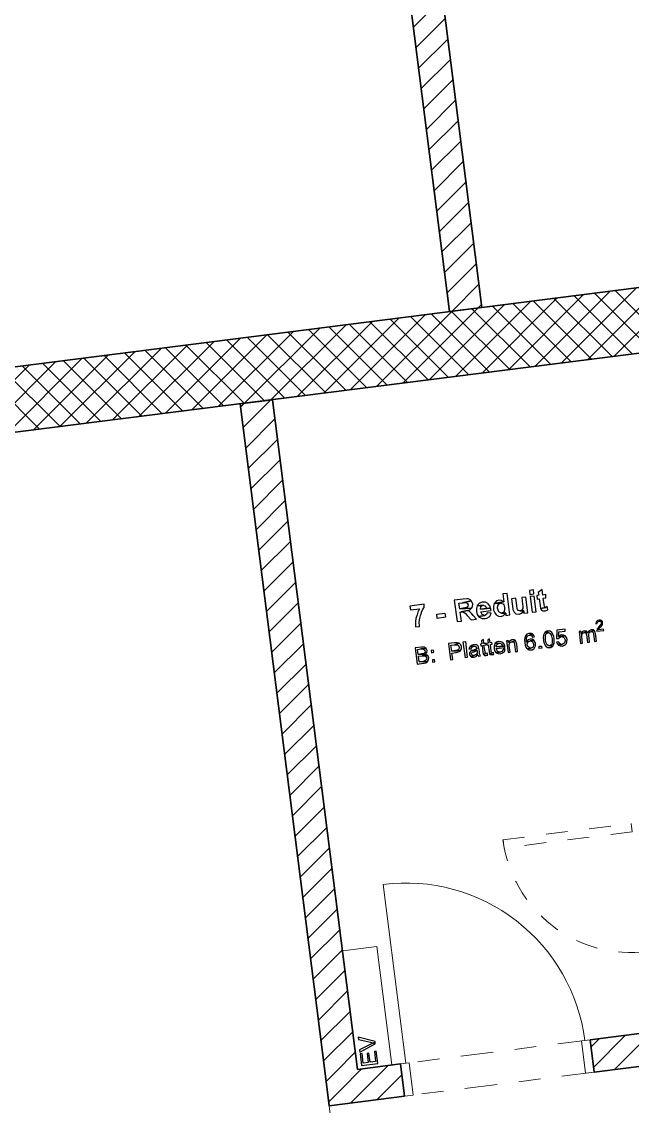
# Model space of a CAD drawing. Header units: metres. Extents: x 2713679.5 to 2713747.3, y 1226017.1 to 1226104.2.
# Drawn here: x 2713696.359 to 2713699.17, y 1226037.639 to 1226042.637 of the extents above; entities that cross this region are included whole.
import ezdxf

# ---------------------------------------------------------------- set-up
doc = ezdxf.new("R2010")
doc.units = ezdxf.units.M
doc.header["$MEASUREMENT"] = 0
for name, pattern in [('Achse', [0.115, 0, -0.04, 0.075, 0]), ('Strich 2_1mm', [0.15, 0.1, -0.05]), ('Strichpunkt 3_1_1mm Achsen', [0.25, 0.15, -0.05, 0, -0.05])]:
    doc.linetypes.add(name, pattern=pattern)
for name, color, linetype, true_color in [('haustechnik', 7, 'Continuous', 0x0332dd), ('raum', 7, 'Continuous', 0x000000), ('texte', 7, 'Continuous', 0x000000)]:
    doc.layers.add(name, color=color, linetype=linetype, true_color=true_color)
doc.layers.add('plangrafiken', color=251, linetype='Continuous')
doc.layers.add('waende_stuetzen', color=250, linetype='Continuous')

msp = doc.modelspace()

# ---------------------------------------------------------------- linework, layer by layer
at = {"layer": 'haustechnik', "color": 106, "linetype": 'Continuous', "lineweight": 13, "true_color": 0x008a1e}
for p, q in [((2713697.8356, 1226038.3555), (2713697.9944, 1226038.3756)), ((2713697.9944, 1226038.3756), (2713698.0636, 1226037.83)), ((2713697.9049, 1226037.8098), (2713697.8356, 1226038.3555)), ((2713698.0636, 1226037.83), (2713697.9049, 1226037.8098))]:
    msp.add_line(p, q, dxfattribs=at)
at = {"layer": 'plangrafiken', "color": 7, "linetype": 'Strich 2_1mm', "lineweight": 13}
for p, q in [((2713698.5749, 1226038.8676), (2713699.1653, 1226038.9425)), ((2713699.1653, 1226038.9425), (2713699.1701, 1226038.9046)), ((2713698.5798, 1226038.8297), (2713698.5749, 1226038.8676)), ((2713699.1701, 1226038.9046), (2713698.5798, 1226038.8297))]:
    msp.add_line(p, q, dxfattribs=at)
at = {"layer": 'plangrafiken', "color": 7, "linetype": 'Achse', "lineweight": 13}
msp.add_arc((2713699.1653, 1226038.9425), 0.595, 187.2326, 277.2326, dxfattribs=at)
at = {"layer": 'raum', "color": 255, "linetype": 'Continuous', "lineweight": 13}
msp.add_line((2713697.775, 1226037.6421), (2713697.9323, 1226036.4021), dxfattribs=at)
at = {"layer": 'texte'}
for points in [[(2713698.716, 1226040.0185), (2713698.6962, 1226040.016), (2713698.6987, 1226039.9975), (2713698.7172, 1226040)], [(2713698.7555, 1226040.021), (2713698.737, 1226040.0074), (2713698.7395, 1226039.9938), (2713698.7308, 1226039.9925), (2713698.732, 1226039.9765), (2713698.7407, 1226039.9777), (2713698.7456, 1226039.9468), (2713698.7456, 1226039.9456), (2713698.7481, 1226039.9332), (2713698.7716, 1226039.9381), (2713698.7679, 1226039.9394), (2713698.7654, 1226039.9418), (2713698.7642, 1226039.9517), (2713698.7605, 1226039.9802), (2713698.7729, 1226039.9826), (2713698.7716, 1226039.9975), (2713698.758, 1226039.995)], [(2713698.392, 1226039.9765), (2713698.3499, 1226039.9715), (2713698.3635, 1226039.8726), (2713698.3833, 1226039.8751), (2713698.3772, 1226039.9159), (2713698.3821, 1226039.9171), (2713698.4118, 1226039.9233), (2713698.4217, 1226039.927), (2713698.4303, 1226039.9344), (2713698.3759, 1226039.932), (2713698.3722, 1226039.9579), (2713698.3883, 1226039.9592), (2713698.4291, 1226039.969), (2713698.4266, 1226039.9715), (2713698.4155, 1226039.9777), (2713698.4081, 1226039.9777)], [(2713698.4291, 1226039.969), (2713698.3883, 1226039.9592), (2713698.3908, 1226039.9592), (2713698.4031, 1226039.9604), (2713698.4105, 1226039.9579), (2713698.4142, 1226039.9505), (2713698.413, 1226039.9431), (2713698.4081, 1226039.9381), (2713698.4056, 1226039.9369), (2713698.3908, 1226039.9344), (2713698.3759, 1226039.932), (2713698.4303, 1226039.9344), (2713698.434, 1226039.9406), (2713698.4353, 1226039.9542), (2713698.434, 1226039.9579)], [(2713698.5935, 1226040.0024), (2713698.5738, 1226040), (2713698.5787, 1226039.9641), (2713698.5342, 1226039.9567), (2713698.5639, 1226039.9579), (2713698.5639, 1226039.9579), (2713698.575, 1226039.9542), (2713698.5787, 1226039.9493), (2713698.5824, 1226039.9369), (2713698.5824, 1226039.9307), (2713698.5799, 1226039.9196), (2713698.5799, 1226039.9183), (2713698.5688, 1226039.9122), (2713698.5874, 1226039.9109), (2713698.5886, 1226039.901), (2713698.6059, 1226039.9035)], [(2713698.5565, 1226039.9715), (2713698.5453, 1226039.9678), (2713698.5367, 1226039.9592), (2713698.5342, 1226039.9567), (2713698.5787, 1226039.9641), (2713698.5688, 1226039.9703)], [(2713698.6344, 1226039.9802), (2713698.6146, 1226039.9777), (2713698.6208, 1226039.932), (2713698.6208, 1226039.9282), (2713698.6257, 1226039.9159), (2713698.6344, 1226039.9085), (2713698.6356, 1226039.9085), (2713698.648, 1226039.9072), (2713698.6492, 1226039.9072), (2713698.6616, 1226039.9122), (2713698.6616, 1226039.9122), (2713698.6702, 1226039.9221), (2713698.6529, 1226039.9221), (2713698.6455, 1226039.9233), (2713698.6418, 1226039.9282), (2713698.6405, 1226039.932), (2713698.6381, 1226039.9468)], [(2713698.6801, 1226039.9851), (2713698.6616, 1226039.9839), (2713698.6653, 1226039.953), (2713698.6665, 1226039.9443), (2713698.6665, 1226039.9332), (2713698.6616, 1226039.9258), (2713698.6529, 1226039.9221), (2713698.6702, 1226039.9221), (2713698.6715, 1226039.9122), (2713698.69, 1226039.9134)], [(2713698.7184, 1226039.9901), (2713698.6999, 1226039.9876), (2713698.7085, 1226039.9159), (2713698.7283, 1226039.9183)], [(2713698.2115, 1226039.953), (2713698.1459, 1226039.9443), (2713698.1484, 1226039.927), (2713698.1917, 1226039.932), (2713698.1892, 1226039.9282), (2713698.183, 1226039.9159), (2713698.1793, 1226039.9035), (2713698.1756, 1226039.8911), (2713698.1744, 1226039.8874), (2713698.1719, 1226039.8738), (2713698.1719, 1226039.8602), (2713698.1719, 1226039.8479), (2713698.1904, 1226039.8503), (2713698.1904, 1226039.854), (2713698.1892, 1226039.8664), (2713698.1904, 1226039.8813), (2713698.1917, 1226039.8887), (2713698.1954, 1226039.901), (2713698.1991, 1226039.9134), (2713698.2003, 1226039.9159), (2713698.2065, 1226039.9295), (2713698.2127, 1226039.9381)], [(2713698.4118, 1226039.9233), (2713698.3821, 1226039.9171), (2713698.392, 1226039.9171), (2713698.3982, 1226039.9134), (2713698.4006, 1226039.9122), (2713698.4105, 1226039.901), (2713698.4279, 1226039.8813), (2713698.4526, 1226039.8837), (2713698.4377, 1226039.901), (2713698.4316, 1226039.9085), (2713698.4241, 1226039.9159), (2713698.4241, 1226039.9171)], [(2713698.4563, 1226039.9456), (2713698.4526, 1226039.9332), (2713698.4526, 1226039.9196), (2713698.4526, 1226039.9196), (2713698.4563, 1226039.906), (2713698.4625, 1226039.8961), (2713698.4909, 1226039.901), (2713698.4798, 1226039.9047), (2713698.4785, 1226039.906), (2713698.4724, 1226039.9171), (2713698.5206, 1226039.9233), (2713698.5181, 1226039.9344), (2713698.4724, 1226039.9295), (2713698.4711, 1226039.9295), (2713698.4736, 1226039.9418), (2713698.4835, 1226039.948)], [(2713698.481, 1226039.9616), (2713698.4798, 1226039.9616), (2713698.4674, 1226039.9579), (2713698.4588, 1226039.9493), (2713698.4563, 1226039.9456), (2713698.4835, 1226039.948), (2713698.4946, 1226039.9443), (2713698.4946, 1226039.9443), (2713698.4996, 1226039.9332), (2713698.4724, 1226039.9295), (2713698.5181, 1226039.9344), (2713698.5144, 1226039.9456), (2713698.507, 1226039.9542), (2713698.5058, 1226039.9567), (2713698.4946, 1226039.9616)], [(2713698.5342, 1226039.9567), (2713698.5305, 1226039.9443), (2713698.5305, 1226039.9307), (2713698.5317, 1226039.9258), (2713698.5367, 1226039.9134), (2713698.5429, 1226039.9035), (2713698.554, 1226039.8973), (2713698.5663, 1226039.8961), (2713698.5775, 1226039.901), (2713698.5787, 1226039.9023), (2713698.5874, 1226039.9109), (2713698.5688, 1226039.9122), (2713698.5663, 1226039.9122), (2713698.5552, 1226039.9183), (2713698.554, 1226039.9208), (2713698.5503, 1226039.9344), (2713698.5503, 1226039.9394), (2713698.5527, 1226039.9505), (2713698.5527, 1226039.9517), (2713698.5639, 1226039.9579)], [(2713698.779, 1226039.9418), (2713698.7716, 1226039.9381), (2713698.7481, 1226039.9332), (2713698.7518, 1226039.9258), (2713698.758, 1226039.9221), (2713698.7679, 1226039.9221), (2713698.7704, 1226039.9221), (2713698.7815, 1226039.927)], [(2713698.272, 1226039.8874), (2713698.2708, 1226039.9072), (2713698.3079, 1226039.9122), (2713698.3104, 1226039.8924), (2713698.272, 1226039.8874)], [(2713698.502, 1226039.9134), (2713698.4983, 1226039.9047), (2713698.4909, 1226039.901), (2713698.4625, 1226039.8961), (2713698.4674, 1226039.8924), (2713698.4785, 1226039.8874), (2713698.4922, 1226039.8874), (2713698.5008, 1226039.8887), (2713698.5119, 1226039.8949), (2713698.5156, 1226039.8998), (2713698.5206, 1226039.9122)], [(2713699.0177, 1226039.88), (2713699.0115, 1226039.8775), (2713699.0066, 1226039.8751), (2713699.0041, 1226039.8701), (2713699.0029, 1226039.8627), (2713699.009, 1226039.8639), (2713699.009, 1226039.8652), (2713699.0115, 1226039.8714), (2713699.0115, 1226039.8714), (2713699.0177, 1226039.8751), (2713699.0288, 1226039.8775), (2713699.0239, 1226039.8788)], [(2713699.0288, 1226039.8775), (2713699.0177, 1226039.8751), (2713699.0189, 1226039.8751), (2713699.0251, 1226039.8726), (2713699.0251, 1226039.8726), (2713699.0276, 1226039.8676), (2713699.0276, 1226039.8664), (2713699.0263, 1226039.859), (2713699.0251, 1226039.859), (2713699.0214, 1226039.854), (2713699.0165, 1226039.8479), (2713699.0127, 1226039.8442), (2713699.009, 1226039.8392), (2713699.009, 1226039.838), (2713699.0066, 1226039.8318), (2713699.0066, 1226039.8281), (2713699.0387, 1226039.8318), (2713699.0375, 1226039.838), (2713699.014, 1226039.8355), (2713699.0165, 1226039.838), (2713699.0165, 1226039.8392), (2713699.0226, 1226039.8454), (2713699.0263, 1226039.8503), (2713699.0301, 1226039.8553), (2713699.0313, 1226039.8565), (2713699.0338, 1226039.8615), (2713699.0338, 1226039.8676), (2713699.0325, 1226039.8726)], [(2713698.6962, 1226039.8182), (2713698.6937, 1226039.8182), (2713698.6851, 1226039.8145), (2713698.6789, 1226039.8071), (2713698.6776, 1226039.8046), (2713698.6752, 1226039.7972), (2713698.6739, 1226039.7873), (2713698.6752, 1226039.7749), (2713698.6776, 1226039.7638), (2713698.6801, 1226039.7551), (2713698.6851, 1226039.7489), (2713698.6875, 1226039.7477), (2713698.7036, 1226039.7502), (2713698.6962, 1226039.7514), (2713698.69, 1226039.7576), (2713698.6863, 1226039.7663), (2713698.6863, 1226039.7687), (2713698.69, 1226039.7786), (2713698.6912, 1226039.7799), (2713698.6838, 1226039.7799), (2713698.6826, 1226039.7885), (2713698.6838, 1226039.7972), (2713698.6838, 1226039.7996), (2713698.69, 1226039.8071), (2713698.6962, 1226039.8108), (2713698.711, 1226039.8157), (2713698.7061, 1226039.8182)], [(2713698.711, 1226039.8157), (2713698.6962, 1226039.8108), (2713698.6974, 1226039.8108), (2713698.7061, 1226039.8083), (2713698.711, 1226039.8009), (2713698.7197, 1226039.8021), (2713698.7172, 1226039.8083)], [(2713698.7679, 1226039.8231), (2713698.7654, 1226039.8194), (2713698.7617, 1226039.8095), (2713698.7617, 1226039.8083), (2713698.7605, 1226039.7996), (2713698.7617, 1226039.7885), (2713698.7617, 1226039.7848), (2713698.7642, 1226039.7737), (2713698.7679, 1226039.765), (2713698.7729, 1226039.7588), (2713698.7729, 1226039.7588), (2713698.7803, 1226039.7539), (2713698.7902, 1226039.7526), (2713698.7951, 1226039.7539), (2713698.8038, 1226039.7588), (2713698.7902, 1226039.7613), (2713698.7865, 1226039.7613), (2713698.7778, 1226039.765), (2713698.7766, 1226039.7687), (2713698.7729, 1226039.7774), (2713698.7704, 1226039.7897), (2713698.7704, 1226039.7972), (2713698.7704, 1226039.8083), (2713698.7729, 1226039.8145), (2713698.7741, 1226039.817), (2713698.7815, 1226039.8219)], [(2713698.7815, 1226039.8293), (2713698.7766, 1226039.8281), (2713698.7679, 1226039.8231), (2713698.7815, 1226039.8219), (2713698.7852, 1226039.8219), (2713698.7939, 1226039.817), (2713698.7951, 1226039.8145), (2713698.7988, 1226039.8058), (2713698.8013, 1226039.7935), (2713698.8013, 1226039.786), (2713698.8013, 1226039.7749), (2713698.8001, 1226039.7687), (2713698.7976, 1226039.765), (2713698.7902, 1226039.7613), (2713698.8038, 1226039.7588), (2713698.8062, 1226039.7638), (2713698.8099, 1226039.7724), (2713698.8099, 1226039.7737), (2713698.8112, 1226039.7836), (2713698.8099, 1226039.7947), (2713698.8087, 1226039.8033), (2713698.8062, 1226039.812), (2713698.805, 1226039.8145), (2713698.8001, 1226039.8219), (2713698.8001, 1226039.8231), (2713698.7914, 1226039.8281), (2713698.7914, 1226039.8281)], [(2713698.8606, 1226039.838), (2713698.8235, 1226039.833), (2713698.8211, 1226039.7947), (2713698.8297, 1226039.7947), (2713698.8347, 1226039.7996), (2713698.8421, 1226039.8033), (2713698.8606, 1226039.8071), (2713698.831, 1226039.8046), (2713698.8322, 1226039.8256), (2713698.8619, 1226039.8293)], [(2713698.9336, 1226039.8281), (2713698.9249, 1226039.8268), (2713698.9324, 1226039.7724), (2713698.941, 1226039.7737), (2713698.9373, 1226039.8021), (2713698.9373, 1226039.8033), (2713698.9373, 1226039.8132), (2713698.9423, 1226039.8194), (2713698.9348, 1226039.8194)], [(2713698.9497, 1226039.8306), (2713698.9497, 1226039.8306), (2713698.941, 1226039.8268), (2713698.9348, 1226039.8194), (2713698.9423, 1226039.8194), (2713698.9484, 1226039.8231), (2713698.9596, 1226039.8293), (2713698.9596, 1226039.8293)], [(2713698.9596, 1226039.8293), (2713698.9484, 1226039.8231), (2713698.9559, 1226039.8207), (2713698.9658, 1226039.8231)], [(2713698.9818, 1226039.8343), (2713698.9806, 1226039.8343), (2713698.9719, 1226039.8306), (2713698.9658, 1226039.8231), (2713698.9559, 1226039.8207), (2713698.9596, 1226039.812), (2713698.9645, 1226039.7761), (2713698.9732, 1226039.7774), (2713698.9695, 1226039.8095), (2713698.9695, 1226039.8132), (2713698.9719, 1226039.8219), (2713698.9719, 1226039.8219), (2713698.9806, 1226039.8268), (2713698.9942, 1226039.8318), (2713698.9917, 1226039.8343)], [(2713698.9942, 1226039.8318), (2713698.9806, 1226039.8268), (2713698.9868, 1226039.8256), (2713698.9905, 1226039.8219), (2713698.9917, 1226039.8145), (2713698.9967, 1226039.7811), (2713699.0053, 1226039.7823), (2713699.0004, 1226039.8182), (2713698.9991, 1226039.8244)], [(2713698.3524, 1226039.7749), (2713698.324, 1226039.7712), (2713698.3339, 1226039.697), (2713698.3438, 1226039.6982), (2713698.3401, 1226039.7279), (2713698.3586, 1226039.7304), (2713698.3635, 1226039.7316), (2713698.3734, 1226039.7353), (2713698.3796, 1226039.7403), (2713698.3388, 1226039.7366), (2713698.3351, 1226039.7638), (2713698.3537, 1226039.7663), (2713698.3734, 1226039.7737), (2713698.3734, 1226039.7737), (2713698.3635, 1226039.7749), (2713698.3623, 1226039.7749)], [(2713698.3734, 1226039.7737), (2713698.3537, 1226039.7663), (2713698.3635, 1226039.7663), (2713698.3697, 1226039.7625), (2713698.3734, 1226039.7551), (2713698.3734, 1226039.7539), (2713698.371, 1226039.7452), (2713698.3685, 1226039.7428), (2713698.3574, 1226039.739), (2713698.3388, 1226039.7366), (2713698.3796, 1226039.7403), (2713698.3833, 1226039.7465), (2713698.3833, 1226039.7564), (2713698.3833, 1226039.7576), (2713698.3809, 1226039.7663)], [(2713698.4019, 1226039.7057), (2713698.392, 1226039.7799), (2713698.4019, 1226039.7811), (2713698.4105, 1226039.7069), (2713698.4019, 1226039.7057)], [(2713698.4402, 1226039.7663), (2713698.4377, 1226039.7663), (2713698.4291, 1226039.7625), (2713698.4291, 1226039.7625), (2713698.4217, 1226039.7564), (2713698.4217, 1226039.7564), (2713698.4402, 1226039.7588), (2713698.4415, 1226039.7588), (2713698.4513, 1226039.7564), (2713698.4551, 1226039.7489), (2713698.4551, 1226039.7465), (2713698.4501, 1226039.7452), (2713698.439, 1226039.7415), (2713698.4316, 1226039.739), (2713698.4563, 1226039.7403), (2713698.4563, 1226039.7366), (2713698.4563, 1226039.7267), (2713698.4513, 1226039.7205), (2713698.4588, 1226039.7193), (2713698.4625, 1226039.7131), (2713698.4711, 1226039.7143), (2713698.4687, 1226039.7205), (2713698.4674, 1226039.7242), (2713698.4662, 1226039.7366), (2713698.4637, 1226039.7489), (2713698.4625, 1226039.7564), (2713698.4588, 1226039.7625), (2713698.4526, 1226039.7663), (2713698.4513, 1226039.7663)], [(2713698.4847, 1226039.7897), (2713698.4761, 1226039.7836), (2713698.4773, 1226039.77), (2713698.4711, 1226039.7687), (2713698.4724, 1226039.7613), (2713698.4785, 1226039.7625), (2713698.4823, 1226039.7316), (2713698.4823, 1226039.7304), (2713698.4847, 1226039.7205), (2713698.4971, 1226039.7254), (2713698.4946, 1226039.7254), (2713698.4922, 1226039.7279), (2713698.4922, 1226039.7329), (2713698.4872, 1226039.7638), (2713698.4971, 1226039.765), (2713698.4959, 1226039.7724), (2713698.4872, 1226039.7712)], [(2713698.5132, 1226039.7935), (2713698.5045, 1226039.7873), (2713698.507, 1226039.7737), (2713698.4996, 1226039.7724), (2713698.5008, 1226039.765), (2713698.507, 1226039.7663), (2713698.5107, 1226039.7353), (2713698.5119, 1226039.7341), (2713698.5132, 1226039.7242), (2713698.5268, 1226039.7292), (2713698.5231, 1226039.7292), (2713698.5218, 1226039.7304), (2713698.5206, 1226039.7353), (2713698.5169, 1226039.7675), (2713698.5255, 1226039.7687), (2713698.5243, 1226039.7761), (2713698.5156, 1226039.7749)], [(2713698.5379, 1226039.7712), (2713698.5367, 1226039.7687), (2713698.5342, 1226039.7601), (2713698.5342, 1226039.7489), (2713698.5342, 1226039.7465), (2713698.5379, 1226039.7366), (2713698.5441, 1226039.7292), (2713698.5626, 1226039.7316), (2713698.5589, 1226039.7316), (2713698.5503, 1226039.7353), (2713698.5478, 1226039.739), (2713698.5441, 1226039.7489), (2713698.5837, 1226039.7539), (2713698.5837, 1226039.7564), (2713698.5837, 1226039.7588), (2713698.5429, 1226039.7564), (2713698.5429, 1226039.7588), (2713698.5466, 1226039.7675), (2713698.5478, 1226039.7687), (2713698.5565, 1226039.7737)], [(2713698.5552, 1226039.7811), (2713698.554, 1226039.7811), (2713698.5453, 1226039.7774), (2713698.5379, 1226039.7712), (2713698.5565, 1226039.7737), (2713698.5602, 1226039.7737), (2713698.5688, 1226039.77), (2713698.5688, 1226039.7687), (2713698.5738, 1226039.7601), (2713698.5429, 1226039.7564), (2713698.5837, 1226039.7588), (2713698.5799, 1226039.7687), (2713698.5738, 1226039.7761), (2713698.5738, 1226039.7761), (2713698.5651, 1226039.7799)], [(2713698.5997, 1226039.7848), (2713698.5911, 1226039.7836), (2713698.5985, 1226039.7304), (2713698.6072, 1226039.7316), (2713698.6034, 1226039.7613), (2713698.6034, 1226039.7675), (2713698.6059, 1226039.7749), (2713698.6072, 1226039.7761), (2713698.601, 1226039.7774)], [(2713698.617, 1226039.7885), (2713698.6158, 1226039.7885), (2713698.6072, 1226039.7848), (2713698.601, 1226039.7774), (2713698.6072, 1226039.7761), (2713698.6158, 1226039.7799), (2713698.6319, 1226039.7848), (2713698.6257, 1226039.7885)], [(2713698.6319, 1226039.7848), (2713698.6158, 1226039.7799), (2713698.622, 1226039.7799), (2713698.6269, 1226039.7761), (2713698.6282, 1226039.7675), (2713698.6331, 1226039.7341), (2713698.6418, 1226039.7353), (2713698.6381, 1226039.7687), (2713698.6356, 1226039.7774)], [(2713698.6999, 1226039.7922), (2713698.6999, 1226039.7922), (2713698.69, 1226039.7885), (2713698.69, 1226039.7873), (2713698.6838, 1226039.7799), (2713698.6912, 1226039.7799), (2713698.6999, 1226039.7836), (2713698.7172, 1226039.7873), (2713698.7098, 1226039.791)], [(2713698.7172, 1226039.7873), (2713698.6999, 1226039.7836), (2713698.7011, 1226039.7836), (2713698.7098, 1226039.7811), (2713698.7123, 1226039.7786), (2713698.716, 1226039.7687), (2713698.716, 1226039.765), (2713698.7135, 1226039.7564), (2713698.7123, 1226039.7539), (2713698.7036, 1226039.7502), (2713698.6875, 1226039.7477), (2713698.6949, 1226039.7428), (2713698.7048, 1226039.7428), (2713698.7085, 1226039.7428), (2713698.7172, 1226039.7477), (2713698.7184, 1226039.7489), (2713698.7234, 1226039.7576), (2713698.7246, 1226039.7613), (2713698.7246, 1226039.7712), (2713698.7222, 1226039.7799)], [(2713698.831, 1226039.7799), (2713698.8211, 1226039.7786), (2713698.8248, 1226039.7712), (2713698.831, 1226039.7638), (2713698.847, 1226039.7675), (2713698.847, 1226039.7675), (2713698.8372, 1226039.77), (2713698.8359, 1226039.7712)], [(2713698.8433, 1226039.812), (2713698.8384, 1226039.8108), (2713698.831, 1226039.8046), (2713698.8606, 1226039.8071), (2713698.8532, 1226039.8108)], [(2713698.8606, 1226039.8071), (2713698.8421, 1226039.8033), (2713698.8458, 1226039.8033), (2713698.8545, 1226039.7996), (2713698.8569, 1226039.7972), (2713698.8606, 1226039.7885), (2713698.8606, 1226039.7836), (2713698.8582, 1226039.7749), (2713698.8557, 1226039.7724), (2713698.847, 1226039.7675), (2713698.831, 1226039.7638), (2713698.8384, 1226039.7613), (2713698.8483, 1226039.7601), (2713698.852, 1226039.7613), (2713698.8606, 1226039.765), (2713698.8668, 1226039.7724), (2713698.8693, 1226039.7799), (2713698.8705, 1226039.7897), (2713698.8668, 1226039.7996)], [(2713698.1991, 1226039.7551), (2713698.1706, 1226039.7514), (2713698.1805, 1226039.6772), (2713698.209, 1226039.6809), (2713698.2115, 1226039.6809), (2713698.2201, 1226039.6834), (2713698.2275, 1226039.6883), (2713698.1892, 1226039.6871), (2713698.1855, 1226039.7131), (2713698.2028, 1226039.7156), (2713698.2263, 1226039.718), (2713698.2176, 1226039.7217), (2713698.2176, 1226039.723), (2713698.1842, 1226039.7217), (2713698.1818, 1226039.744), (2713698.1966, 1226039.7465), (2713698.2213, 1226039.7489), (2713698.2127, 1226039.7551), (2713698.209, 1226039.7551)], [(2713698.2213, 1226039.7489), (2713698.1966, 1226039.7465), (2713698.1979, 1226039.7465), (2713698.2077, 1226039.7465), (2713698.2139, 1226039.7428), (2713698.2164, 1226039.7366), (2713698.2152, 1226039.7304), (2713698.2102, 1226039.7254), (2713698.2003, 1226039.7242), (2713698.1842, 1226039.7217), (2713698.2176, 1226039.723), (2713698.2238, 1226039.7304), (2713698.2251, 1226039.739), (2713698.2251, 1226039.7403), (2713698.2213, 1226039.7489)], [(2713698.2263, 1226039.718), (2713698.2028, 1226039.7156), (2713698.204, 1226039.7156), (2713698.2139, 1226039.7156), (2713698.2201, 1226039.7118), (2713698.2238, 1226039.7044), (2713698.2226, 1226039.6982), (2713698.2189, 1226039.6933), (2713698.2139, 1226039.6908), (2713698.2077, 1226039.6896), (2713698.1892, 1226039.6871), (2713698.2275, 1226039.6883), (2713698.2325, 1226039.6958), (2713698.2325, 1226039.6958), (2713698.2337, 1226039.7057), (2713698.2325, 1226039.7081), (2713698.2288, 1226039.7168)], [(2713698.2547, 1226039.7415), (2713698.2448, 1226039.7403), (2713698.2461, 1226039.7292), (2713698.256, 1226039.7316)], [(2713698.4217, 1226039.7564), (2713698.418, 1226039.7465), (2713698.4279, 1226039.7465), (2713698.4316, 1226039.7551), (2713698.4316, 1226039.7551), (2713698.4402, 1226039.7588)], [(2713698.4316, 1226039.739), (2713698.4254, 1226039.7353), (2713698.4204, 1226039.7292), (2713698.4204, 1226039.7217), (2713698.4204, 1226039.7193), (2713698.4266, 1226039.7118), (2713698.4415, 1226039.7168), (2713698.4328, 1226039.718), (2713698.4303, 1226039.7242), (2713698.4303, 1226039.7279), (2713698.434, 1226039.7316), (2713698.4415, 1226039.7341), (2713698.4476, 1226039.7366), (2713698.4563, 1226039.7403)], [(2713698.4513, 1226039.7205), (2713698.4415, 1226039.7168), (2713698.4266, 1226039.7118), (2713698.4303, 1226039.7094), (2713698.4402, 1226039.7094), (2713698.4415, 1226039.7094), (2713698.4501, 1226039.7118), (2713698.4513, 1226039.7131), (2713698.4588, 1226039.7193)], [(2713698.502, 1226039.7267), (2713698.4971, 1226039.7254), (2713698.4847, 1226039.7205), (2713698.4897, 1226039.7168), (2713698.4971, 1226039.7168), (2713698.5045, 1226039.718)], [(2713698.5305, 1226039.7304), (2713698.5268, 1226039.7292), (2713698.5132, 1226039.7242), (2713698.5181, 1226039.7205), (2713698.5255, 1226039.7205), (2713698.533, 1226039.7217)], [(2713698.575, 1226039.7452), (2713698.575, 1226039.744), (2713698.5701, 1226039.7353), (2713698.5626, 1226039.7316), (2713698.5441, 1226039.7292), (2713698.5441, 1226039.7292), (2713698.5527, 1226039.7254), (2713698.5626, 1226039.7242), (2713698.5701, 1226039.7267), (2713698.5775, 1226039.7316), (2713698.5812, 1226039.7353), (2713698.5849, 1226039.7452)], [(2713698.7419, 1226039.7489), (2713698.7407, 1226039.7588), (2713698.7518, 1226039.7601), (2713698.7531, 1226039.7502), (2713698.7419, 1226039.7489)], [(2713698.2597, 1226039.6982), (2713698.2498, 1226039.697), (2713698.251, 1226039.6859), (2713698.2609, 1226039.6871)], [(2713697.9076, 1226037.9574), (2713697.909, 1226037.9475), (2713697.9655, 1226037.9344), (2713697.9691, 1226037.9335), (2713697.9781, 1226037.9317), (2713697.9867, 1226037.9276), (2713697.9858, 1226037.938)], [(2713697.9148, 1226037.9), (2713697.9162, 1226037.8896), (2713697.9867, 1226037.9276), (2713697.9781, 1226037.9317), (2713697.975, 1226037.9303), (2713697.9664, 1226037.9262)], [(2713697.9171, 1226037.8819), (2713697.9239, 1226037.8281), (2713697.9985, 1226037.8372), (2713697.9912, 1226037.8928), (2713697.9827, 1226037.8919), (2713697.9885, 1226037.8462), (2713697.9632, 1226037.8431), (2713697.9578, 1226037.8842), (2713697.9492, 1226037.8828), (2713697.9542, 1226037.8417), (2713697.9316, 1226037.839), (2713697.9261, 1226037.8828)]]:
    msp.add_lwpolyline(points, close=True, dxfattribs=at)
at = {"layer": 'waende_stuetzen', "color": 7, "linetype": 'Continuous', "lineweight": 35}
for p, q in [((2713697.9057, 1226044.6342), (2713698.3287, 1226041.301)), ((2713698.4775, 1226041.3199), (2713698.0734, 1226044.5043)), ((2713703.5469, 1226041.9632), (2713693.686, 1226040.7118)), ((2713698.4775, 1226041.3199), (2713698.3287, 1226041.301)), ((2713693.4261, 1226040.3764), (2713699.547, 1226041.1532)), ((2713697.5134, 1226040.8951), (2713697.3645, 1226040.8762)), ((2713697.3645, 1226040.8762), (2713697.7561, 1226037.791)), ((2713697.9049, 1226037.8098), (2713697.5134, 1226040.8951)), ((2713699.9386, 1226038.0679), (2713698.9763, 1226037.9458)), ((2713698.9952, 1226037.797), (2713698.9763, 1226037.9458)), ((2713698.9952, 1226037.797), (2713699.9575, 1226037.9191)), ((2713698.1033, 1226037.835), (2713697.9049, 1226037.8098)), ((2713698.1222, 1226037.6862), (2713698.1033, 1226037.835)), ((2713697.775, 1226037.6421), (2713697.7561, 1226037.791)), ((2713697.775, 1226037.6421), (2713698.1222, 1226037.6862))]:
    msp.add_line(p, q, dxfattribs=at)
at = {"layer": 'waende_stuetzen', "color": 18, "linetype": 'Continuous', "lineweight": 0, "true_color": 0x000000}
for p, q in [((2713698.1625, 1226042.611), (2713698.2967, 1226042.7451)), ((2713698.1744, 1226042.5168), (2713698.3086, 1226042.651)), ((2713698.1864, 1226042.4227), (2713698.3206, 1226042.5569)), ((2713698.1983, 1226042.3286), (2713698.3325, 1226042.4628)), ((2713698.2103, 1226042.2345), (2713698.3444, 1226042.3686)), ((2713698.2222, 1226042.1403), (2713698.3564, 1226042.2745)), ((2713698.2342, 1226042.0462), (2713698.3683, 1226042.1804)), ((2713698.2461, 1226041.9521), (2713698.3803, 1226042.0863)), ((2713698.2581, 1226041.858), (2713698.3922, 1226041.9922)), ((2713698.27, 1226041.7639), (2713698.4042, 1226041.898)), ((2713698.2819, 1226041.6697), (2713698.4161, 1226041.8039)), ((2713698.2939, 1226041.5756), (2713698.4281, 1226041.7098)), ((2713698.3058, 1226041.4815), (2713698.44, 1226041.6157)), ((2713698.3178, 1226041.3874), (2713698.452, 1226041.5215)), ((2713698.3387, 1226041.3022), (2713698.4639, 1226041.4274)), ((2713698.9642, 1226041.0792), (2713699.3106, 1226041.4256)), ((2713699.0857, 1226041.0946), (2713699.4321, 1226041.441)), ((2713698.4783, 1226041.0175), (2713698.8246, 1226041.3639)), ((2713698.5998, 1226041.033), (2713698.9461, 1226041.3793)), ((2713698.7212, 1226041.0484), (2713699.0676, 1226041.3947)), ((2713698.8427, 1226041.0638), (2713699.1891, 1226041.4102)), ((2713699.1711, 1226041.1055), (2713698.9028, 1226041.3738)), ((2713699.2652, 1226041.1174), (2713698.9969, 1226041.3858)), ((2713699.3594, 1226041.1294), (2713699.091, 1226041.3977)), ((2713698.1138, 1226040.9713), (2713698.4602, 1226041.3177)), ((2713698.2353, 1226040.9867), (2713698.5817, 1226041.3331)), ((2713698.3568, 1226041.0021), (2713698.7032, 1226041.3485)), ((2713698.7005, 1226041.0458), (2713698.4322, 1226041.3141)), ((2713698.4602, 1226041.3177), (2713698.4758, 1226041.3333)), ((2713698.7946, 1226041.0577), (2713698.5263, 1226041.326)), ((2713698.8888, 1226041.0696), (2713698.6204, 1226041.338)), ((2713698.9829, 1226041.0816), (2713698.7145, 1226041.3499)), ((2713699.077, 1226041.0935), (2713698.8086, 1226041.3619)), ((2713697.7494, 1226040.925), (2713698.0957, 1226041.2714)), ((2713697.8709, 1226040.9405), (2713698.2172, 1226041.2868)), ((2713697.9924, 1226040.9559), (2713698.3387, 1226041.3022)), ((2713698.324, 1226040.998), (2713698.0557, 1226041.2663)), ((2713698.4181, 1226041.0099), (2713698.1498, 1226041.2783)), ((2713698.5123, 1226041.0219), (2713698.2439, 1226041.2902)), ((2713698.6064, 1226041.0338), (2713698.338, 1226041.3022)), ((2713697.3849, 1226040.8788), (2713697.7313, 1226041.2252)), ((2713697.5064, 1226040.8942), (2713697.8528, 1226041.2406)), ((2713697.6279, 1226040.9096), (2713697.9743, 1226041.256)), ((2713697.9475, 1226040.9502), (2713697.6792, 1226041.2185)), ((2713698.0417, 1226040.9621), (2713697.7733, 1226041.2305)), ((2713698.1358, 1226040.9741), (2713697.8674, 1226041.2424)), ((2713698.2299, 1226040.986), (2713697.9616, 1226041.2544)), ((2713697.0205, 1226040.8325), (2713697.3668, 1226041.1789)), ((2713697.142, 1226040.848), (2713697.4883, 1226041.1943)), ((2713697.2635, 1226040.8634), (2713697.6098, 1226041.2097)), ((2713697.5711, 1226040.9024), (2713697.3027, 1226041.1708)), ((2713697.6652, 1226040.9144), (2713697.3968, 1226041.1827)), ((2713697.7593, 1226040.9263), (2713697.4909, 1226041.1947)), ((2713697.8534, 1226040.9382), (2713697.5851, 1226041.2066)), ((2713696.5346, 1226040.7709), (2713696.8809, 1226041.1172)), ((2713696.656, 1226040.7863), (2713697.0024, 1226041.1327)), ((2713696.7775, 1226040.8017), (2713697.1239, 1226041.1481)), ((2713696.899, 1226040.8171), (2713697.2454, 1226041.1635)), ((2713697.1946, 1226040.8546), (2713696.9262, 1226041.123)), ((2713697.2887, 1226040.8666), (2713697.0203, 1226041.1349)), ((2713697.3828, 1226040.8785), (2713697.1145, 1226041.1469)), ((2713697.4769, 1226040.8905), (2713697.2086, 1226041.1588)), ((2713696.1701, 1226040.7246), (2713696.5165, 1226041.071)), ((2713696.2916, 1226040.74), (2713696.6379, 1226041.0864)), ((2713696.4131, 1226040.7555), (2713696.7594, 1226041.1018)), ((2713696.8181, 1226040.8069), (2713696.5497, 1226041.0752)), ((2713696.9122, 1226040.8188), (2713696.6439, 1226041.0872)), ((2713697.0063, 1226040.8307), (2713696.738, 1226041.0991)), ((2713697.1004, 1226040.8427), (2713696.8321, 1226041.111)), ((2713696.0486, 1226040.7092), (2713696.395, 1226041.0556)), ((2713696.4416, 1226040.7591), (2713696.1732, 1226041.0274)), ((2713696.5357, 1226040.771), (2713696.2674, 1226041.0394)), ((2713696.6298, 1226040.783), (2713696.3615, 1226041.0513)), ((2713696.724, 1226040.7949), (2713696.4556, 1226041.0633)), ((2713697.3666, 1226040.8604), (2713697.3849, 1226040.8788)), ((2713697.3785, 1226040.7663), (2713697.5064, 1226040.8942)), ((2713697.3904, 1226040.6722), (2713697.5246, 1226040.8063)), ((2713697.4024, 1226040.578), (2713697.5366, 1226040.7122)), ((2713697.4143, 1226040.4839), (2713697.5485, 1226040.6181)), ((2713697.4263, 1226040.3898), (2713697.5604, 1226040.524)), ((2713697.4382, 1226040.2957), (2713697.5724, 1226040.4299)), ((2713697.4502, 1226040.2016), (2713697.5843, 1226040.3357)), ((2713697.4621, 1226040.1074), (2713697.5963, 1226040.2416)), ((2713697.4741, 1226040.0133), (2713697.6082, 1226040.1475)), ((2713697.486, 1226039.9192), (2713697.6202, 1226040.0534)), ((2713697.4979, 1226039.8251), (2713697.6321, 1226039.9593)), ((2713697.5099, 1226039.731), (2713697.6441, 1226039.8651)), ((2713697.5218, 1226039.6368), (2713697.656, 1226039.771)), ((2713697.5338, 1226039.5427), (2713697.668, 1226039.6769)), ((2713697.5457, 1226039.4486), (2713697.6799, 1226039.5828)), ((2713697.5577, 1226039.3545), (2713697.6918, 1226039.4886)), ((2713697.5696, 1226039.2603), (2713697.7038, 1226039.3945)), ((2713697.5816, 1226039.1662), (2713697.7157, 1226039.3004)), ((2713697.5935, 1226039.0721), (2713697.7277, 1226039.2063)), ((2713697.6054, 1226038.978), (2713697.7396, 1226039.1122)), ((2713697.6174, 1226038.8839), (2713697.7516, 1226039.018)), ((2713697.6293, 1226038.7897), (2713697.7635, 1226038.9239)), ((2713697.6413, 1226038.6956), (2713697.7755, 1226038.8298)), ((2713697.6532, 1226038.6015), (2713697.7874, 1226038.7357)), ((2713697.6652, 1226038.5074), (2713697.7993, 1226038.6416)), ((2713697.6771, 1226038.4133), (2713697.8113, 1226038.5474)), ((2713697.6891, 1226038.3191), (2713697.8232, 1226038.4533)), ((2713697.701, 1226038.225), (2713697.8352, 1226038.3592)), ((2713697.7129, 1226038.1309), (2713697.8471, 1226038.2651)), ((2713697.7249, 1226038.0368), (2713697.8591, 1226038.1709)), ((2713697.7368, 1226037.9426), (2713697.871, 1226038.0768)), ((2713697.7488, 1226037.8485), (2713697.883, 1226037.9827)), ((2713698.9924, 1226037.8193), (2713699.1396, 1226037.9665)), ((2713699.0879, 1226037.8088), (2713699.2611, 1226037.9819)), ((2713698.9804, 1226037.9134), (2713699.0181, 1226037.9511)), ((2713697.8033, 1226037.7969), (2713697.8949, 1226037.8886)), ((2713697.9188, 1226037.7003), (2713698.0462, 1226037.8278)), ((2713697.7607, 1226037.7544), (2713697.8033, 1226037.7969)), ((2713697.8453, 1226037.7329), (2713697.9068, 1226037.7945)), ((2713697.9068, 1226037.7945), (2713697.9247, 1226037.8124)), ((2713697.9945, 1226037.67), (2713698.1096, 1226037.7851)), ((2713697.7727, 1226037.6603), (2713697.8453, 1226037.7329)), ((2713697.873, 1226037.6546), (2713697.9188, 1226037.7003)), ((2713698.116, 1226037.6854), (2713698.1216, 1226037.691))]:
    msp.add_line(p, q, dxfattribs=at)
at = {"layer": 'waende_stuetzen', "color": 7, "linetype": 'Continuous', "lineweight": 13}
for p, q in [((2713698.1281, 1226037.8382), (2713698.0236, 1226038.6616)), ((2713698.9366, 1226037.9408), (2713698.9763, 1226037.9458)), ((2713698.9555, 1226037.792), (2713698.9366, 1226037.9408)), ((2713698.1033, 1226037.835), (2713698.143, 1226037.8401)), ((2713698.143, 1226037.8401), (2713698.1619, 1226037.6912)), ((2713698.9952, 1226037.797), (2713698.9555, 1226037.792)), ((2713698.1619, 1226037.6912), (2713698.1222, 1226037.6862))]:
    msp.add_line(p, q, dxfattribs=at)
at = {"layer": 'waende_stuetzen', "color": 7, "linetype": 'Strichpunkt 3_1_1mm Achsen', "lineweight": 13}
for p, q in [((2713698.9763, 1226037.9458), (2713698.1033, 1226037.835)), ((2713698.9952, 1226037.797), (2713698.1222, 1226037.6862))]:
    msp.add_line(p, q, dxfattribs=at)
at = {"layer": 'waende_stuetzen', "color": 7, "linetype": 'Continuous', "lineweight": 13}
msp.add_arc((2713698.1281, 1226037.8382), 0.83, 7.2326, 97.2326, dxfattribs=at)

doc.saveas('drawing.dxf')
